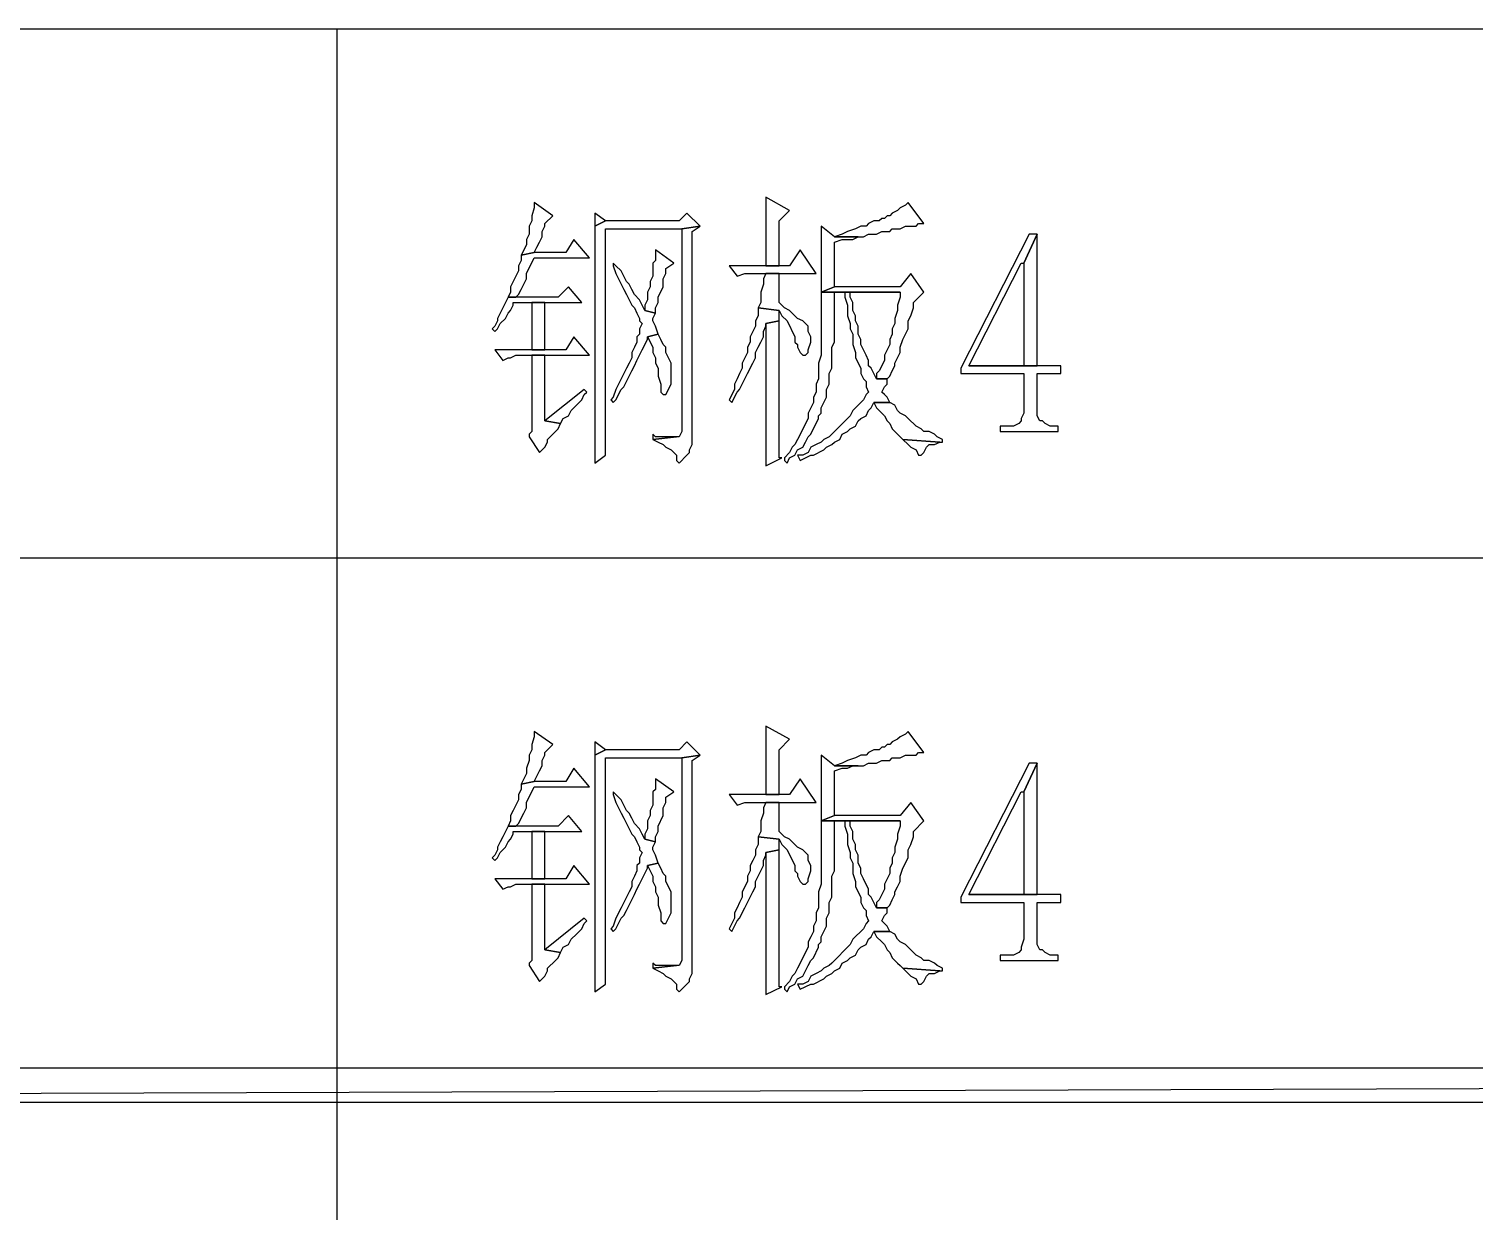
# Model space of a CAD drawing. Extents: x -15.4 to 0.8, y 0.3 to 11.8.
# Drawn here: x -9.8613 to -9.4038, y 6.7475 to 7.1219 of the extents above; entities that cross this region are included whole.
import ezdxf

# ---------------------------------------------------------------- set-up
doc = ezdxf.new("R2010")
doc.units = 0
doc.header["$MEASUREMENT"] = 0
doc.linetypes.add('AUSGEZOGEN', pattern=[0])
doc.layers.get('0').update_dxf_attribs({"linetype": 'AUSGEZOGEN'})

msp = doc.modelspace()

# ---------------------------------------------------------------- linework, layer by layer
for points in [[(-10.76795, 7.1219), (-7.41878, 7.1219)], [(-9.76378, 7.1219), (-9.76378, 6.7869)], [(-9.62795, 7.06856), (-9.62795, 7.0469), (-9.62795, 7.0469), (-9.62378, 7.0469), (-9.62378, 7.0469), (-9.62378, 7.06106), (-9.62378, 7.06106), (-9.62045, 7.0644), (-9.62795, 7.06856)], [(-9.70128, 7.0669), (-9.70128, 7.06523), (-9.70128, 7.06523), (-9.70211, 7.06273), (-9.70211, 7.06273), (-9.70211, 7.06106), (-9.70211, 7.06106), (-9.70295, 7.0594), (-9.70295, 7.0594), (-9.70295, 7.0569), (-9.70295, 7.0569), (-9.70378, 7.05523), (-9.70378, 7.05523), (-9.70378, 7.05356), (-9.70378, 7.05356), (-9.70545, 7.05023), (-9.70545, 7.05023), (-9.70128, 7.05106), (-9.70128, 7.05106), (-9.70045, 7.05273), (-9.70045, 7.05273), (-9.69961, 7.0544), (-9.69961, 7.0544), (-9.69878, 7.05606), (-9.69878, 7.05606), (-9.69878, 7.05773), (-9.69878, 7.05773), (-9.69795, 7.0594), (-9.69795, 7.0594), (-9.69795, 7.06023), (-9.69795, 7.06023), (-9.69545, 7.06273), (-9.70128, 7.0669)], [(-9.58295, 7.0669), (-9.58378, 7.06606), (-9.58378, 7.06606), (-9.58545, 7.06523), (-9.58545, 7.06523), (-9.58628, 7.0644), (-9.58628, 7.0644), (-9.58795, 7.06356), (-9.58795, 7.06356), (-9.58878, 7.06273), (-9.58878, 7.06273), (-9.58961, 7.06273), (-9.58961, 7.06273), (-9.59045, 7.0619), (-9.59045, 7.0619), (-9.59128, 7.0619), (-9.59128, 7.0619), (-9.59211, 7.06106), (-9.59211, 7.06106), (-9.59378, 7.06106), (-9.59378, 7.06106), (-9.59545, 7.06023), (-9.59545, 7.06023), (-9.59628, 7.0594), (-9.59628, 7.0594), (-9.59795, 7.0594), (-9.59795, 7.0594), (-9.59961, 7.05856), (-9.59961, 7.05856), (-9.60211, 7.05773), (-9.60211, 7.05773), (-9.60378, 7.0569), (-9.60378, 7.0569), (-9.60628, 7.05606), (-9.60628, 7.05606), (-9.59711, 7.05606), (-9.59711, 7.05606), (-9.59545, 7.0569), (-9.59545, 7.0569), (-9.59295, 7.0569), (-9.59295, 7.0569), (-9.59128, 7.05773), (-9.59128, 7.05773), (-9.58878, 7.05773), (-9.58878, 7.05773), (-9.58795, 7.05856), (-9.58795, 7.05856), (-9.58545, 7.05856), (-9.58545, 7.05856), (-9.58378, 7.0594), (-9.58378, 7.0594), (-9.58045, 7.0594), (-9.58045, 7.0594), (-9.57961, 7.06023), (-9.57961, 7.06023), (-9.57795, 7.06023), (-9.58295, 7.0669)], [(-9.68211, 7.06356), (-9.68211, 7.0594), (-9.68211, 7.0594), (-9.67878, 7.06106), (-9.68211, 7.06356)], [(-9.65295, 7.06356), (-9.65545, 7.06106), (-9.65545, 7.06106), (-9.67878, 7.06106), (-9.67878, 7.06106), (-9.68211, 7.0594), (-9.68211, 7.0594), (-9.68211, 6.9844), (-9.68211, 6.9844), (-9.67878, 6.9869), (-9.67878, 6.9869), (-9.67878, 7.05856), (-9.67878, 7.05856), (-9.65461, 7.05856), (-9.65461, 7.05856), (-9.64878, 7.0594), (-9.65295, 7.06356)], [(-9.64878, 7.0594), (-9.65461, 7.05856), (-9.65461, 7.05856), (-9.65461, 6.9944), (-9.65461, 6.9944), (-9.65545, 6.99273), (-9.65545, 6.99273), (-9.65628, 6.99273), (-9.65628, 6.99273), (-9.66378, 6.9919), (-9.66378, 6.9919), (-9.66211, 6.99106), (-9.66211, 6.99106), (-9.66045, 6.99023), (-9.66045, 6.99023), (-9.65961, 6.9894), (-9.65961, 6.9894), (-9.65795, 6.98856), (-9.65795, 6.98856), (-9.65628, 6.9869), (-9.65628, 6.9869), (-9.65628, 6.98523), (-9.65628, 6.98523), (-9.65545, 6.9844), (-9.65545, 6.9844), (-9.65295, 6.9869), (-9.65295, 6.9869), (-9.65211, 6.98773), (-9.65211, 6.98773), (-9.65211, 6.98856), (-9.65211, 6.98856), (-9.65128, 6.99023), (-9.65128, 6.99023), (-9.65128, 7.05773), (-9.64878, 7.0594)], [(-9.61045, 7.0594), (-9.61045, 7.03856), (-9.61045, 7.03856), (-9.60628, 7.04023), (-9.60628, 7.04023), (-9.60628, 7.0544), (-9.60628, 7.0544), (-9.60378, 7.05523), (-9.60378, 7.05523), (-9.60045, 7.05523), (-9.60045, 7.05523), (-9.59878, 7.05606), (-9.59878, 7.05606), (-9.60628, 7.05606), (-9.61045, 7.0594)], [(-9.68878, 7.05523), (-9.69128, 7.05106), (-9.69128, 7.05106), (-9.70128, 7.05106), (-9.70128, 7.05106), (-9.70545, 7.05023), (-9.70545, 7.05023), (-9.70545, 7.04856), (-9.70545, 7.04856), (-9.70628, 7.0469), (-9.70628, 7.0469), (-9.70628, 7.04523), (-9.70628, 7.04523), (-9.70795, 7.0419), (-9.70795, 7.0419), (-9.70878, 7.04023), (-9.70878, 7.04023), (-9.70878, 7.03856), (-9.70878, 7.03856), (-9.70961, 7.0369), (-9.70961, 7.0369), (-9.70711, 7.0369), (-9.70711, 7.0369), (-9.70628, 7.03773), (-9.70628, 7.03773), (-9.70545, 7.0394), (-9.70545, 7.0394), (-9.70461, 7.04106), (-9.70461, 7.04106), (-9.70378, 7.04273), (-9.70378, 7.04273), (-9.70378, 7.0444), (-9.70378, 7.0444), (-9.70128, 7.0494), (-9.70128, 7.0494), (-9.68378, 7.0494), (-9.68878, 7.05523)], [(-9.54211, 7.0569), (-9.54461, 7.0569), (-9.54461, 7.0569), (-9.56628, 7.0144), (-9.56628, 7.0144), (-9.56628, 7.01273), (-9.56628, 7.01273), (-9.54628, 7.01273), (-9.54628, 7.01273), (-9.54628, 7.00023), (-9.54628, 7.00023), (-9.54711, 6.99856), (-9.54711, 6.99856), (-9.54711, 6.99773), (-9.54711, 6.99773), (-9.54795, 6.9969), (-9.54795, 6.9969), (-9.54961, 6.99606), (-9.54961, 6.99606), (-9.55378, 6.99606), (-9.55378, 6.99606), (-9.55378, 6.9944), (-9.55378, 6.9944), (-9.53545, 6.9944), (-9.53545, 6.9944), (-9.53545, 6.99606), (-9.53545, 6.99606), (-9.53795, 6.99606), (-9.53795, 6.99606), (-9.53961, 6.9969), (-9.53961, 6.9969), (-9.54045, 6.99773), (-9.54045, 6.99773), (-9.54128, 6.99773), (-9.54128, 6.99773), (-9.54211, 6.9994), (-9.54211, 6.9994), (-9.54211, 7.01273), (-9.54211, 7.01273), (-9.53461, 7.01273), (-9.53461, 7.01273), (-9.53461, 7.01523), (-9.53461, 7.01523), (-9.56378, 7.01523), (-9.56378, 7.01523), (-9.54711, 7.04773), (-9.54711, 7.04773), (-9.54628, 7.04773), (-9.54211, 7.0569)], [(-9.54211, 7.0569), (-9.54628, 7.04773), (-9.54628, 7.04773), (-9.54628, 7.01523), (-9.54628, 7.01523), (-9.56378, 7.01523), (-9.56378, 7.01523), (-9.54211, 7.01523), (-9.54211, 7.0569)], [(-9.66295, 7.0519), (-9.66295, 7.04856), (-9.66295, 7.04856), (-9.66378, 7.04773), (-9.66378, 7.04773), (-9.66378, 7.04356), (-9.66378, 7.04356), (-9.66461, 7.0419), (-9.66461, 7.0419), (-9.66461, 7.04023), (-9.66461, 7.04023), (-9.66545, 7.03856), (-9.66545, 7.03856), (-9.66545, 7.03606), (-9.66545, 7.03606), (-9.66628, 7.0344), (-9.66628, 7.0344), (-9.66628, 7.03273), (-9.66628, 7.03273), (-9.66295, 7.0319), (-9.66295, 7.0319), (-9.66295, 7.03356), (-9.66295, 7.03356), (-9.66211, 7.03523), (-9.66211, 7.03523), (-9.66211, 7.0369), (-9.66211, 7.0369), (-9.66045, 7.04023), (-9.66045, 7.04023), (-9.66045, 7.04273), (-9.66045, 7.04273), (-9.65961, 7.0444), (-9.65961, 7.0444), (-9.65961, 7.04606), (-9.65961, 7.04606), (-9.65711, 7.04773), (-9.66295, 7.0519)], [(-9.61711, 7.0519), (-9.62045, 7.0469), (-9.62045, 7.0469), (-9.63961, 7.0469), (-9.63961, 7.0469), (-9.63711, 7.04356), (-9.63711, 7.04356), (-9.63461, 7.0444), (-9.63461, 7.0444), (-9.61211, 7.0444), (-9.61711, 7.0519)], [(-9.67628, 7.04773), (-9.67628, 7.0469), (-9.67628, 7.0469), (-9.67545, 7.0444), (-9.67545, 7.0444), (-9.67378, 7.04106), (-9.67378, 7.04106), (-9.67295, 7.0394), (-9.67295, 7.0394), (-9.67211, 7.03773), (-9.67211, 7.03773), (-9.67128, 7.03606), (-9.67128, 7.03606), (-9.67045, 7.0344), (-9.67045, 7.0344), (-9.66961, 7.03356), (-9.66961, 7.03356), (-9.66878, 7.0319), (-9.66878, 7.0319), (-9.66795, 7.03023), (-9.66795, 7.03023), (-9.66795, 7.0294), (-9.66795, 7.0294), (-9.66711, 7.02856), (-9.66711, 7.02856), (-9.66795, 7.0269), (-9.66795, 7.0269), (-9.66795, 7.02523), (-9.66795, 7.02523), (-9.66878, 7.0244), (-9.66878, 7.0244), (-9.66878, 7.02273), (-9.66878, 7.02273), (-9.66961, 7.02106), (-9.66961, 7.02106), (-9.67045, 7.0194), (-9.67045, 7.0194), (-9.67045, 7.01773), (-9.67045, 7.01773), (-9.67128, 7.01606), (-9.67128, 7.01606), (-9.67211, 7.0144), (-9.67211, 7.0144), (-9.67295, 7.01273), (-9.67295, 7.01273), (-9.67378, 7.01106), (-9.67378, 7.01106), (-9.67545, 7.00773), (-9.67545, 7.00773), (-9.67628, 7.00523), (-9.67628, 7.00523), (-9.67711, 7.0044), (-9.67711, 7.0044), (-9.67628, 7.00356), (-9.67628, 7.00356), (-9.67545, 7.0044), (-9.67545, 7.0044), (-9.67378, 7.00773), (-9.67378, 7.00773), (-9.67295, 7.00856), (-9.67295, 7.00856), (-9.67211, 7.01023), (-9.67211, 7.01023), (-9.67128, 7.0119), (-9.67128, 7.0119), (-9.67045, 7.01356), (-9.67045, 7.01356), (-9.66961, 7.01523), (-9.66961, 7.01523), (-9.66878, 7.0169), (-9.66878, 7.0169), (-9.66795, 7.01856), (-9.66795, 7.01856), (-9.66711, 7.02023), (-9.66711, 7.02023), (-9.66545, 7.02356), (-9.66545, 7.02356), (-9.66545, 7.0244), (-9.66545, 7.0244), (-9.66211, 7.02523), (-9.66211, 7.02523), (-9.66295, 7.02773), (-9.66295, 7.02773), (-9.66378, 7.0294), (-9.66378, 7.0294), (-9.66378, 7.03023), (-9.66378, 7.03023), (-9.66295, 7.0319), (-9.66295, 7.0319), (-9.66628, 7.03273), (-9.66628, 7.03273), (-9.66711, 7.0344), (-9.66711, 7.0344), (-9.66795, 7.03606), (-9.66795, 7.03606), (-9.66961, 7.03773), (-9.66961, 7.03773), (-9.67045, 7.0394), (-9.67045, 7.0394), (-9.67128, 7.04106), (-9.67128, 7.04106), (-9.67211, 7.0419), (-9.67211, 7.0419), (-9.67295, 7.04356), (-9.67295, 7.04356), (-9.67378, 7.04523), (-9.67378, 7.04523), (-9.67545, 7.0469), (-9.67628, 7.04773)], [(-9.62378, 7.0444), (-9.62795, 7.0444), (-9.62795, 7.0444), (-9.62878, 7.04273), (-9.62878, 7.04273), (-9.62878, 7.04106), (-9.62878, 7.04106), (-9.62961, 7.03856), (-9.62961, 7.03856), (-9.62961, 7.03523), (-9.62961, 7.03523), (-9.63045, 7.03356), (-9.63045, 7.03356), (-9.62378, 7.03273), (-9.62378, 7.03273), (-9.62295, 7.03106), (-9.62295, 7.03106), (-9.62128, 7.0294), (-9.62128, 7.0294), (-9.61878, 7.0244), (-9.61878, 7.0244), (-9.61878, 7.02273), (-9.61878, 7.02273), (-9.61795, 7.0219), (-9.61795, 7.0219), (-9.61795, 7.02106), (-9.61795, 7.02106), (-9.61711, 7.0194), (-9.61711, 7.0194), (-9.61628, 7.01856), (-9.61628, 7.01856), (-9.61545, 7.01856), (-9.61545, 7.01856), (-9.61461, 7.0194), (-9.61461, 7.0194), (-9.61461, 7.02023), (-9.61461, 7.02023), (-9.61378, 7.02273), (-9.61378, 7.02273), (-9.61378, 7.0244), (-9.61378, 7.0244), (-9.61461, 7.02606), (-9.61461, 7.02606), (-9.61461, 7.02773), (-9.61461, 7.02773), (-9.61628, 7.0294), (-9.61628, 7.0294), (-9.61795, 7.03023), (-9.61795, 7.03023), (-9.62045, 7.03273), (-9.62045, 7.03273), (-9.62211, 7.03356), (-9.62211, 7.03356), (-9.62378, 7.03523), (-9.62378, 7.0444)], [(-9.58211, 7.0444), (-9.58545, 7.04023), (-9.58545, 7.04023), (-9.60628, 7.04023), (-9.60628, 7.04023), (-9.61045, 7.03856), (-9.61045, 7.03856), (-9.58545, 7.03856), (-9.58545, 7.03856), (-9.58545, 7.0369), (-9.58545, 7.0369), (-9.58628, 7.0344), (-9.58628, 7.0344), (-9.58628, 7.03273), (-9.58628, 7.03273), (-9.58711, 7.03023), (-9.58711, 7.03023), (-9.58711, 7.02856), (-9.58711, 7.02856), (-9.58795, 7.0269), (-9.58795, 7.0269), (-9.58795, 7.02523), (-9.58795, 7.02523), (-9.58878, 7.02356), (-9.58878, 7.02356), (-9.58878, 7.0219), (-9.58878, 7.0219), (-9.58961, 7.02023), (-9.58961, 7.02023), (-9.59045, 7.01856), (-9.59045, 7.01856), (-9.59045, 7.0169), (-9.59045, 7.0169), (-9.59211, 7.01356), (-9.59211, 7.01356), (-9.59295, 7.01273), (-9.59295, 7.01273), (-9.59295, 7.01106), (-9.59295, 7.01106), (-9.58961, 7.01106), (-9.58961, 7.01106), (-9.58878, 7.0119), (-9.58878, 7.0119), (-9.58795, 7.01356), (-9.58795, 7.01356), (-9.58711, 7.01523), (-9.58711, 7.01523), (-9.58711, 7.01606), (-9.58711, 7.01606), (-9.58628, 7.01773), (-9.58628, 7.01773), (-9.58545, 7.0194), (-9.58545, 7.0194), (-9.58545, 7.02106), (-9.58545, 7.02106), (-9.58461, 7.02356), (-9.58461, 7.02356), (-9.58295, 7.0269), (-9.58295, 7.0269), (-9.58295, 7.0294), (-9.58295, 7.0294), (-9.58211, 7.03106), (-9.58211, 7.03106), (-9.58128, 7.03356), (-9.58128, 7.03356), (-9.58128, 7.03523), (-9.58128, 7.03523), (-9.57795, 7.03856), (-9.58211, 7.0444)], [(-9.69045, 7.04023), (-9.69378, 7.0369), (-9.69378, 7.0369), (-9.70961, 7.0369), (-9.70961, 7.0369), (-9.71045, 7.03523), (-9.71045, 7.03523), (-9.71128, 7.03356), (-9.71128, 7.03356), (-9.71211, 7.0319), (-9.71211, 7.0319), (-9.71295, 7.03023), (-9.71295, 7.03023), (-9.71295, 7.0294), (-9.71295, 7.0294), (-9.71378, 7.02773), (-9.71378, 7.02773), (-9.71461, 7.0269), (-9.71461, 7.0269), (-9.71378, 7.02606), (-9.71378, 7.02606), (-9.71295, 7.0269), (-9.71295, 7.0269), (-9.71211, 7.02856), (-9.71211, 7.02856), (-9.71045, 7.03023), (-9.71045, 7.03023), (-9.70961, 7.0319), (-9.70961, 7.0319), (-9.70878, 7.03273), (-9.70878, 7.03273), (-9.70795, 7.0344), (-9.70795, 7.0344), (-9.70795, 7.03523), (-9.70795, 7.03523), (-9.68628, 7.03523), (-9.69045, 7.04023)], [(-9.61045, 7.03856), (-9.61045, 7.01856), (-9.61045, 7.01856), (-9.61128, 7.01606), (-9.61128, 7.01606), (-9.61128, 7.01106), (-9.61128, 7.01106), (-9.61211, 7.0094), (-9.61211, 7.0094), (-9.61211, 7.0069), (-9.61211, 7.0069), (-9.61295, 7.00523), (-9.61295, 7.00523), (-9.61295, 7.00356), (-9.61295, 7.00356), (-9.61461, 7.00023), (-9.61461, 7.00023), (-9.61461, 6.99856), (-9.61461, 6.99856), (-9.61795, 6.9919), (-9.61795, 6.9919), (-9.61878, 6.99023), (-9.61878, 6.99023), (-9.61961, 6.9894), (-9.61961, 6.9894), (-9.62045, 6.98773), (-9.62045, 6.98773), (-9.62211, 6.98606), (-9.62211, 6.98606), (-9.62211, 6.98523), (-9.62211, 6.98523), (-9.62128, 6.9844), (-9.62128, 6.9844), (-9.62045, 6.98606), (-9.62045, 6.98606), (-9.61878, 6.9869), (-9.61878, 6.9869), (-9.61795, 6.98856), (-9.61795, 6.98856), (-9.61628, 6.9894), (-9.61628, 6.9894), (-9.61545, 6.99106), (-9.61545, 6.99106), (-9.61461, 6.99273), (-9.61461, 6.99273), (-9.61378, 6.99356), (-9.61378, 6.99356), (-9.61128, 6.99856), (-9.61128, 6.99856), (-9.61128, 6.9994), (-9.61128, 6.9994), (-9.61045, 7.00023), (-9.61045, 7.00023), (-9.61045, 7.0019), (-9.61045, 7.0019), (-9.60961, 7.00356), (-9.60961, 7.00356), (-9.60878, 7.00523), (-9.60878, 7.00523), (-9.60878, 7.00773), (-9.60878, 7.00773), (-9.60795, 7.0094), (-9.60795, 7.0094), (-9.60795, 7.01273), (-9.60795, 7.01273), (-9.60711, 7.0144), (-9.60711, 7.0144), (-9.60711, 7.02106), (-9.60711, 7.02106), (-9.60628, 7.02273), (-9.60628, 7.02273), (-9.60628, 7.03856), (-9.60628, 7.03856), (-9.58545, 7.03856), (-9.61045, 7.03856)], [(-9.60128, 7.03856), (-9.60295, 7.03856), (-9.60295, 7.03856), (-9.60295, 7.0369), (-9.60295, 7.0369), (-9.60211, 7.0344), (-9.60211, 7.0344), (-9.60211, 7.03106), (-9.60211, 7.03106), (-9.60128, 7.02856), (-9.60128, 7.02856), (-9.60128, 7.0269), (-9.60128, 7.0269), (-9.60045, 7.02523), (-9.60045, 7.02523), (-9.60045, 7.0219), (-9.60045, 7.0219), (-9.59961, 7.0194), (-9.59961, 7.0194), (-9.59961, 7.01773), (-9.59961, 7.01773), (-9.59795, 7.0144), (-9.59795, 7.0144), (-9.59795, 7.01273), (-9.59795, 7.01273), (-9.59711, 7.01106), (-9.59711, 7.01106), (-9.59628, 7.01023), (-9.59628, 7.01023), (-9.59628, 7.00856), (-9.59628, 7.00856), (-9.59545, 7.0069), (-9.59545, 7.0069), (-9.59628, 7.00606), (-9.59628, 7.00606), (-9.59711, 7.0044), (-9.59711, 7.0044), (-9.60045, 7.00106), (-9.60045, 7.00106), (-9.60128, 6.9994), (-9.60128, 6.9994), (-9.60211, 6.99856), (-9.60211, 6.99856), (-9.60711, 6.99356), (-9.60711, 6.99356), (-9.60795, 6.99273), (-9.60795, 6.99273), (-9.60961, 6.9919), (-9.60961, 6.9919), (-9.61045, 6.99106), (-9.61045, 6.99106), (-9.61211, 6.99023), (-9.61211, 6.99023), (-9.61378, 6.9894), (-9.61378, 6.9894), (-9.61461, 6.98773), (-9.61461, 6.98773), (-9.61628, 6.9869), (-9.61628, 6.9869), (-9.61795, 6.9869), (-9.61795, 6.9869), (-9.61711, 6.98523), (-9.61711, 6.98523), (-9.61378, 6.9869), (-9.61378, 6.9869), (-9.61295, 6.9869), (-9.61295, 6.9869), (-9.60961, 6.98856), (-9.60961, 6.98856), (-9.60878, 6.9894), (-9.60878, 6.9894), (-9.60711, 6.99023), (-9.60711, 6.99023), (-9.60628, 6.99106), (-9.60628, 6.99106), (-9.60461, 6.9919), (-9.60461, 6.9919), (-9.60378, 6.99356), (-9.60378, 6.99356), (-9.60211, 6.9944), (-9.60211, 6.9944), (-9.60128, 6.99523), (-9.60128, 6.99523), (-9.59961, 6.99606), (-9.59961, 6.99606), (-9.59878, 6.99773), (-9.59878, 6.99773), (-9.59795, 6.99856), (-9.59795, 6.99856), (-9.59628, 6.9994), (-9.59628, 6.9994), (-9.59545, 7.00106), (-9.59545, 7.00106), (-9.59461, 7.0019), (-9.59461, 7.0019), (-9.59378, 7.00356), (-9.59378, 7.00356), (-9.58878, 7.00356), (-9.58878, 7.00356), (-9.58961, 7.00523), (-9.58961, 7.00523), (-9.59045, 7.00606), (-9.59045, 7.00606), (-9.59128, 7.0069), (-9.59128, 7.0069), (-9.59045, 7.00856), (-9.59045, 7.00856), (-9.58961, 7.0094), (-9.58961, 7.0094), (-9.58961, 7.01106), (-9.58961, 7.01106), (-9.59295, 7.01106), (-9.59295, 7.01106), (-9.59378, 7.01273), (-9.59378, 7.01273), (-9.59461, 7.0144), (-9.59461, 7.0144), (-9.59545, 7.01523), (-9.59545, 7.01523), (-9.59545, 7.0169), (-9.59545, 7.0169), (-9.59628, 7.01856), (-9.59628, 7.01856), (-9.59711, 7.02023), (-9.59711, 7.02023), (-9.59795, 7.0219), (-9.59795, 7.0219), (-9.59795, 7.02356), (-9.59795, 7.02356), (-9.59878, 7.02523), (-9.59878, 7.02523), (-9.59878, 7.02773), (-9.59878, 7.02773), (-9.59961, 7.0294), (-9.59961, 7.0294), (-9.59961, 7.03106), (-9.59961, 7.03106), (-9.60045, 7.03273), (-9.60045, 7.03273), (-9.60045, 7.03523), (-9.60045, 7.03523), (-9.60128, 7.0369), (-9.60128, 7.03856)], [(-9.69795, 7.02023), (-9.69795, 7.03523), (-9.69795, 7.03523), (-9.70211, 7.03523), (-9.70211, 7.03523), (-9.70211, 7.02023), (-9.70211, 7.02023), (-9.69795, 7.02023), (-9.69795, 7.02023)], [(-9.63045, 7.03356), (-9.63045, 7.03106), (-9.63045, 7.03106), (-9.63128, 7.0294), (-9.63128, 7.0294), (-9.63128, 7.02773), (-9.63128, 7.02773), (-9.63211, 7.02606), (-9.63211, 7.02606), (-9.63295, 7.0244), (-9.63295, 7.0244), (-9.63295, 7.02273), (-9.63295, 7.02273), (-9.63378, 7.02106), (-9.63378, 7.02106), (-9.63378, 7.0194), (-9.63378, 7.0194), (-9.63545, 7.01606), (-9.63545, 7.01606), (-9.63545, 7.0144), (-9.63545, 7.0144), (-9.63628, 7.01273), (-9.63628, 7.01273), (-9.63711, 7.01106), (-9.63711, 7.01106), (-9.63795, 7.0094), (-9.63795, 7.0094), (-9.63795, 7.00773), (-9.63795, 7.00773), (-9.63961, 7.0044), (-9.63961, 7.0044), (-9.63878, 7.00356), (-9.63878, 7.00356), (-9.63711, 7.0069), (-9.63711, 7.0069), (-9.63628, 7.00773), (-9.63628, 7.00773), (-9.63461, 7.01106), (-9.63461, 7.01106), (-9.63378, 7.01273), (-9.63378, 7.01273), (-9.63211, 7.01606), (-9.63211, 7.01606), (-9.63128, 7.01773), (-9.63128, 7.01773), (-9.63128, 7.0194), (-9.63128, 7.0194), (-9.63045, 7.02106), (-9.63045, 7.02106), (-9.62961, 7.02273), (-9.62961, 7.02273), (-9.62878, 7.0244), (-9.62878, 7.0244), (-9.62878, 7.02606), (-9.62878, 7.02606), (-9.62795, 7.02773), (-9.62795, 7.02773), (-9.62795, 7.02856), (-9.62795, 7.02856), (-9.62378, 7.0294), (-9.62378, 7.0294), (-9.62378, 7.03273), (-9.63045, 7.03356)], [(-9.62378, 7.0294), (-9.62795, 7.02856), (-9.62795, 7.02856), (-9.62795, 6.98356), (-9.62795, 6.98356), (-9.62295, 6.98606), (-9.62295, 6.98606), (-9.62378, 6.98606), (-9.62378, 6.98606), (-9.62378, 7.02606), (-9.62378, 7.0294)], [(-9.68878, 7.0244), (-9.69128, 7.02023), (-9.69128, 7.02023), (-9.71378, 7.02023), (-9.71378, 7.02023), (-9.71128, 7.0169), (-9.71128, 7.0169), (-9.70961, 7.01773), (-9.70961, 7.01773), (-9.70878, 7.01773), (-9.70878, 7.01773), (-9.70711, 7.01856), (-9.70711, 7.01856), (-9.68378, 7.01856), (-9.68878, 7.0244)], [(-9.66211, 7.02523), (-9.66545, 7.0244), (-9.66545, 7.0244), (-9.66378, 7.02106), (-9.66378, 7.02106), (-9.66378, 7.0194), (-9.66378, 7.0194), (-9.66295, 7.01773), (-9.66295, 7.01773), (-9.66295, 7.01606), (-9.66295, 7.01606), (-9.66211, 7.0144), (-9.66211, 7.0144), (-9.66211, 7.0119), (-9.66211, 7.0119), (-9.66128, 7.0094), (-9.66128, 7.0094), (-9.66128, 7.0069), (-9.66128, 7.0069), (-9.66045, 7.00606), (-9.66045, 7.00606), (-9.65961, 7.00606), (-9.65961, 7.00606), (-9.65795, 7.0094), (-9.65795, 7.0094), (-9.65795, 7.01606), (-9.65795, 7.01606), (-9.65961, 7.0194), (-9.65961, 7.0194), (-9.65961, 7.02106), (-9.65961, 7.02106), (-9.66045, 7.0219), (-9.66045, 7.0219), (-9.66128, 7.02356), (-9.66211, 7.02523)], [(-9.69795, 7.01856), (-9.70211, 7.01856), (-9.70211, 7.01856), (-9.70211, 6.9944), (-9.70211, 6.9944), (-9.70295, 6.99356), (-9.70295, 6.99356), (-9.70295, 6.99273), (-9.70295, 6.99273), (-9.69961, 6.98773), (-9.69961, 6.98773), (-9.69795, 6.9894), (-9.69795, 6.9894), (-9.69711, 6.99106), (-9.69711, 6.99106), (-9.69711, 6.9919), (-9.69711, 6.9919), (-9.69461, 6.9944), (-9.69461, 6.9944), (-9.69378, 6.99523), (-9.69378, 6.99523), (-9.69295, 6.9969), (-9.69295, 6.9969), (-9.69795, 6.99773), (-9.69795, 7.01856)], [(-9.68545, 7.00773), (-9.69795, 6.99773), (-9.69795, 6.99773), (-9.69295, 6.9969), (-9.69295, 6.9969), (-9.69211, 6.99856), (-9.69211, 6.99856), (-9.69045, 6.9994), (-9.69045, 6.9994), (-9.68961, 7.00106), (-9.68961, 7.00106), (-9.68795, 7.00273), (-9.68795, 7.00273), (-9.68628, 7.0044), (-9.68628, 7.0044), (-9.68545, 7.00606), (-9.68545, 7.00606), (-9.68461, 7.0069), (-9.68545, 7.00773)], [(-9.58878, 7.00356), (-9.59378, 7.00356), (-9.59378, 7.00356), (-9.59295, 7.0019), (-9.59295, 7.0019), (-9.59045, 6.9994), (-9.59045, 6.9994), (-9.58961, 6.99773), (-9.58961, 6.99773), (-9.58878, 6.9969), (-9.58878, 6.9969), (-9.58795, 6.99523), (-9.58795, 6.99523), (-9.58628, 6.99356), (-9.58628, 6.99356), (-9.58545, 6.99273), (-9.58545, 6.99273), (-9.58461, 6.9919), (-9.58461, 6.9919), (-9.57295, 6.99106), (-9.57295, 6.99106), (-9.57211, 6.99106), (-9.57211, 6.99106), (-9.57211, 6.9919), (-9.57211, 6.9919), (-9.57378, 6.99273), (-9.57378, 6.99273), (-9.57461, 6.99356), (-9.57461, 6.99356), (-9.57628, 6.9944), (-9.57628, 6.9944), (-9.57795, 6.9944), (-9.57795, 6.9944), (-9.57878, 6.99523), (-9.57878, 6.99523), (-9.58045, 6.99606), (-9.58045, 6.99606), (-9.58295, 6.99856), (-9.58295, 6.99856), (-9.58378, 6.9994), (-9.58378, 6.9994), (-9.58545, 7.00023), (-9.58545, 7.00023), (-9.58628, 7.00106), (-9.58628, 7.00106), (-9.58711, 7.00273), (-9.58878, 7.00356)], [(-9.66378, 6.99356), (-9.66378, 6.9919), (-9.66378, 6.9919), (-9.65628, 6.99273), (-9.65628, 6.99273), (-9.66295, 6.99273), (-9.66378, 6.99356)], [(-9.58461, 6.9919), (-9.58295, 6.99023), (-9.58295, 6.99023), (-9.58211, 6.9894), (-9.58211, 6.9894), (-9.58045, 6.98856), (-9.58045, 6.98856), (-9.57961, 6.9869), (-9.57961, 6.9869), (-9.57878, 6.9869), (-9.57878, 6.9869), (-9.57795, 6.98773), (-9.57795, 6.98773), (-9.57711, 6.9894), (-9.57711, 6.9894), (-9.57628, 6.99023), (-9.57628, 6.99023), (-9.57461, 6.99023), (-9.57461, 6.99023), (-9.57295, 6.99106), (-9.58461, 6.9919)], [(-10.76795, 6.9544), (-7.41878, 6.9544)], [(-9.70128, 6.8994), (-9.70128, 6.89773), (-9.70128, 6.89773), (-9.70211, 6.89523), (-9.70211, 6.89523), (-9.70211, 6.89356), (-9.70211, 6.89356), (-9.70295, 6.8919), (-9.70295, 6.8919), (-9.70295, 6.89023), (-9.70295, 6.89023), (-9.70378, 6.88773), (-9.70378, 6.88773), (-9.70378, 6.88606), (-9.70378, 6.88606), (-9.70545, 6.88273), (-9.70545, 6.88273), (-9.70128, 6.88356), (-9.70128, 6.88356), (-9.70045, 6.88523), (-9.70045, 6.88523), (-9.69961, 6.8869), (-9.69961, 6.8869), (-9.69878, 6.88856), (-9.69878, 6.88856), (-9.69878, 6.89023), (-9.69878, 6.89023), (-9.69795, 6.8919), (-9.69795, 6.8919), (-9.69795, 6.89273), (-9.69795, 6.89273), (-9.69545, 6.89523), (-9.70128, 6.8994)], [(-9.62795, 6.90106), (-9.62795, 6.8794), (-9.62795, 6.8794), (-9.62378, 6.8794), (-9.62378, 6.8794), (-9.62378, 6.89356), (-9.62378, 6.89356), (-9.62045, 6.8969), (-9.62795, 6.90106)], [(-9.58295, 6.8994), (-9.58378, 6.89856), (-9.58378, 6.89856), (-9.58545, 6.89773), (-9.58545, 6.89773), (-9.58628, 6.8969), (-9.58628, 6.8969), (-9.58795, 6.89606), (-9.58795, 6.89606), (-9.58878, 6.89523), (-9.58878, 6.89523), (-9.58961, 6.89523), (-9.58961, 6.89523), (-9.59045, 6.8944), (-9.59045, 6.8944), (-9.59128, 6.8944), (-9.59128, 6.8944), (-9.59211, 6.89356), (-9.59211, 6.89356), (-9.59378, 6.89356), (-9.59378, 6.89356), (-9.59545, 6.89273), (-9.59545, 6.89273), (-9.59628, 6.8919), (-9.59628, 6.8919), (-9.59795, 6.8919), (-9.59795, 6.8919), (-9.59961, 6.89106), (-9.59961, 6.89106), (-9.60211, 6.89023), (-9.60211, 6.89023), (-9.60378, 6.8894), (-9.60378, 6.8894), (-9.60628, 6.88856), (-9.60628, 6.88856), (-9.59711, 6.88856), (-9.59711, 6.88856), (-9.59545, 6.8894), (-9.59545, 6.8894), (-9.59295, 6.8894), (-9.59295, 6.8894), (-9.59128, 6.89023), (-9.59128, 6.89023), (-9.58878, 6.89023), (-9.58878, 6.89023), (-9.58795, 6.89106), (-9.58795, 6.89106), (-9.58545, 6.89106), (-9.58545, 6.89106), (-9.58378, 6.8919), (-9.58378, 6.8919), (-9.58045, 6.8919), (-9.58045, 6.8919), (-9.57961, 6.89273), (-9.57961, 6.89273), (-9.57795, 6.89273), (-9.58295, 6.8994)], [(-9.68211, 6.89606), (-9.68211, 6.8919), (-9.68211, 6.8919), (-9.67878, 6.89356), (-9.68211, 6.89606)], [(-9.65295, 6.89606), (-9.65545, 6.89356), (-9.65545, 6.89356), (-9.67878, 6.89356), (-9.67878, 6.89356), (-9.68211, 6.8919), (-9.68211, 6.8919), (-9.68211, 6.8169), (-9.68211, 6.8169), (-9.67878, 6.8194), (-9.67878, 6.8194), (-9.67878, 6.89106), (-9.67878, 6.89106), (-9.65461, 6.89106), (-9.65461, 6.89106), (-9.64878, 6.8919), (-9.65295, 6.89606)], [(-9.64878, 6.8919), (-9.65461, 6.89106), (-9.65461, 6.89106), (-9.65461, 6.8269), (-9.65461, 6.8269), (-9.65545, 6.82523), (-9.65545, 6.82523), (-9.65628, 6.82523), (-9.65628, 6.82523), (-9.66378, 6.8244), (-9.66378, 6.8244), (-9.66211, 6.82356), (-9.66211, 6.82356), (-9.66045, 6.82273), (-9.66045, 6.82273), (-9.65961, 6.8219), (-9.65961, 6.8219), (-9.65795, 6.82106), (-9.65795, 6.82106), (-9.65628, 6.8194), (-9.65628, 6.8194), (-9.65628, 6.81773), (-9.65628, 6.81773), (-9.65545, 6.8169), (-9.65545, 6.8169), (-9.65295, 6.8194), (-9.65295, 6.8194), (-9.65211, 6.82023), (-9.65211, 6.82023), (-9.65211, 6.82106), (-9.65211, 6.82106), (-9.65128, 6.82273), (-9.65128, 6.82273), (-9.65128, 6.89023), (-9.64878, 6.8919)], [(-9.61045, 6.8919), (-9.61045, 6.87106), (-9.61045, 6.87106), (-9.60628, 6.87273), (-9.60628, 6.87273), (-9.60628, 6.8869), (-9.60628, 6.8869), (-9.60378, 6.88773), (-9.60378, 6.88773), (-9.60211, 6.88773), (-9.60211, 6.88773), (-9.60045, 6.88856), (-9.60045, 6.88856), (-9.59878, 6.88856), (-9.59878, 6.88856), (-9.60628, 6.88856), (-9.61045, 6.8919)], [(-9.68878, 6.88773), (-9.69128, 6.88356), (-9.69128, 6.88356), (-9.70128, 6.88356), (-9.70128, 6.88356), (-9.70545, 6.88273), (-9.70545, 6.88273), (-9.70545, 6.88106), (-9.70545, 6.88106), (-9.70628, 6.8794), (-9.70628, 6.8794), (-9.70628, 6.87773), (-9.70628, 6.87773), (-9.70711, 6.87606), (-9.70711, 6.87606), (-9.70795, 6.8744), (-9.70795, 6.8744), (-9.70878, 6.87273), (-9.70878, 6.87273), (-9.70878, 6.87106), (-9.70878, 6.87106), (-9.70961, 6.8694), (-9.70961, 6.8694), (-9.70711, 6.8694), (-9.70711, 6.8694), (-9.70628, 6.87023), (-9.70628, 6.87023), (-9.70461, 6.87356), (-9.70461, 6.87356), (-9.70378, 6.87523), (-9.70378, 6.87523), (-9.70378, 6.8769), (-9.70378, 6.8769), (-9.70128, 6.8819), (-9.70128, 6.8819), (-9.68378, 6.8819), (-9.68878, 6.88773)], [(-9.54211, 6.8894), (-9.54461, 6.8894), (-9.54461, 6.8894), (-9.56628, 6.8469), (-9.56628, 6.8469), (-9.56628, 6.84523), (-9.56628, 6.84523), (-9.54628, 6.84523), (-9.54628, 6.84523), (-9.54628, 6.83356), (-9.54628, 6.83356), (-9.54711, 6.83106), (-9.54711, 6.83106), (-9.54711, 6.83023), (-9.54711, 6.83023), (-9.54795, 6.8294), (-9.54795, 6.8294), (-9.54961, 6.82856), (-9.54961, 6.82856), (-9.55378, 6.82856), (-9.55378, 6.82856), (-9.55378, 6.8269), (-9.55378, 6.8269), (-9.53545, 6.8269), (-9.53545, 6.8269), (-9.53545, 6.82856), (-9.53545, 6.82856), (-9.53795, 6.82856), (-9.53795, 6.82856), (-9.53961, 6.8294), (-9.53961, 6.8294), (-9.54045, 6.83023), (-9.54045, 6.83023), (-9.54128, 6.83023), (-9.54128, 6.83023), (-9.54211, 6.8319), (-9.54211, 6.8319), (-9.54211, 6.84523), (-9.54211, 6.84523), (-9.53461, 6.84523), (-9.53461, 6.84523), (-9.53461, 6.84773), (-9.53461, 6.84773), (-9.56378, 6.84773), (-9.56378, 6.84773), (-9.54711, 6.88023), (-9.54711, 6.88023), (-9.54628, 6.88023), (-9.54211, 6.8894)], [(-9.54211, 6.8894), (-9.54628, 6.88023), (-9.54628, 6.88023), (-9.54628, 6.84773), (-9.54628, 6.84773), (-9.56378, 6.84773), (-9.56378, 6.84773), (-9.54211, 6.84773), (-9.54211, 6.8894)], [(-9.66295, 6.8844), (-9.66295, 6.88106), (-9.66295, 6.88106), (-9.66378, 6.88023), (-9.66378, 6.88023), (-9.66378, 6.87606), (-9.66378, 6.87606), (-9.66461, 6.8744), (-9.66461, 6.8744), (-9.66461, 6.87273), (-9.66461, 6.87273), (-9.66545, 6.87106), (-9.66545, 6.87106), (-9.66545, 6.86856), (-9.66545, 6.86856), (-9.66628, 6.8669), (-9.66628, 6.8669), (-9.66628, 6.86523), (-9.66628, 6.86523), (-9.66295, 6.8644), (-9.66295, 6.8644), (-9.66295, 6.86606), (-9.66295, 6.86606), (-9.66211, 6.86773), (-9.66211, 6.86773), (-9.66211, 6.8694), (-9.66211, 6.8694), (-9.66045, 6.87273), (-9.66045, 6.87273), (-9.66045, 6.87523), (-9.66045, 6.87523), (-9.65961, 6.8769), (-9.65961, 6.8769), (-9.65961, 6.87856), (-9.65961, 6.87856), (-9.65711, 6.88023), (-9.66295, 6.8844)], [(-9.61711, 6.8844), (-9.62045, 6.8794), (-9.62045, 6.8794), (-9.63961, 6.8794), (-9.63961, 6.8794), (-9.63711, 6.87606), (-9.63711, 6.87606), (-9.63461, 6.8769), (-9.63461, 6.8769), (-9.61211, 6.8769), (-9.61711, 6.8844)], [(-9.67628, 6.88023), (-9.67628, 6.8794), (-9.67628, 6.8794), (-9.67545, 6.8769), (-9.67545, 6.8769), (-9.67461, 6.87523), (-9.67461, 6.87523), (-9.67378, 6.87356), (-9.67378, 6.87356), (-9.67295, 6.8719), (-9.67295, 6.8719), (-9.67211, 6.87023), (-9.67211, 6.87023), (-9.67128, 6.86856), (-9.67128, 6.86856), (-9.67045, 6.8669), (-9.67045, 6.8669), (-9.66961, 6.86606), (-9.66961, 6.86606), (-9.66878, 6.8644), (-9.66878, 6.8644), (-9.66795, 6.86273), (-9.66795, 6.86273), (-9.66795, 6.8619), (-9.66795, 6.8619), (-9.66711, 6.86106), (-9.66711, 6.86106), (-9.66795, 6.8594), (-9.66795, 6.8594), (-9.66795, 6.85773), (-9.66795, 6.85773), (-9.66878, 6.8569), (-9.66878, 6.8569), (-9.66878, 6.85523), (-9.66878, 6.85523), (-9.66961, 6.85356), (-9.66961, 6.85356), (-9.67045, 6.8519), (-9.67045, 6.8519), (-9.67045, 6.85023), (-9.67045, 6.85023), (-9.67128, 6.84856), (-9.67128, 6.84856), (-9.67211, 6.8469), (-9.67211, 6.8469), (-9.67295, 6.84523), (-9.67295, 6.84523), (-9.67378, 6.84356), (-9.67378, 6.84356), (-9.67545, 6.84023), (-9.67545, 6.84023), (-9.67628, 6.83773), (-9.67628, 6.83773), (-9.67711, 6.8369), (-9.67711, 6.8369), (-9.67628, 6.83606), (-9.67628, 6.83606), (-9.67545, 6.8369), (-9.67545, 6.8369), (-9.67378, 6.84023), (-9.67378, 6.84023), (-9.67295, 6.84106), (-9.67295, 6.84106), (-9.67211, 6.84273), (-9.67211, 6.84273), (-9.67128, 6.8444), (-9.67128, 6.8444), (-9.67045, 6.84606), (-9.67045, 6.84606), (-9.66961, 6.84773), (-9.66961, 6.84773), (-9.66878, 6.8494), (-9.66878, 6.8494), (-9.66795, 6.85106), (-9.66795, 6.85106), (-9.66711, 6.85273), (-9.66711, 6.85273), (-9.66628, 6.8544), (-9.66628, 6.8544), (-9.66545, 6.85606), (-9.66545, 6.85606), (-9.66545, 6.8569), (-9.66545, 6.8569), (-9.66211, 6.85773), (-9.66211, 6.85773), (-9.66295, 6.86023), (-9.66295, 6.86023), (-9.66378, 6.8619), (-9.66378, 6.8619), (-9.66378, 6.86273), (-9.66378, 6.86273), (-9.66295, 6.8644), (-9.66295, 6.8644), (-9.66628, 6.86523), (-9.66628, 6.86523), (-9.66711, 6.8669), (-9.66711, 6.8669), (-9.66795, 6.86856), (-9.66795, 6.86856), (-9.66961, 6.87023), (-9.66961, 6.87023), (-9.67045, 6.8719), (-9.67045, 6.8719), (-9.67128, 6.87356), (-9.67128, 6.87356), (-9.67211, 6.8744), (-9.67211, 6.8744), (-9.67295, 6.87606), (-9.67295, 6.87606), (-9.67378, 6.87773), (-9.67378, 6.87773), (-9.67545, 6.8794), (-9.67628, 6.88023)], [(-9.62378, 6.8769), (-9.62795, 6.8769), (-9.62795, 6.8769), (-9.62878, 6.87523), (-9.62878, 6.87523), (-9.62878, 6.87356), (-9.62878, 6.87356), (-9.62961, 6.87106), (-9.62961, 6.87106), (-9.62961, 6.86773), (-9.62961, 6.86773), (-9.63045, 6.86606), (-9.63045, 6.86606), (-9.62378, 6.86523), (-9.62378, 6.86523), (-9.62295, 6.86356), (-9.62295, 6.86356), (-9.62128, 6.8619), (-9.62128, 6.8619), (-9.61878, 6.8569), (-9.61878, 6.8569), (-9.61878, 6.85523), (-9.61878, 6.85523), (-9.61795, 6.8544), (-9.61795, 6.8544), (-9.61795, 6.85356), (-9.61795, 6.85356), (-9.61711, 6.8519), (-9.61711, 6.8519), (-9.61628, 6.85106), (-9.61628, 6.85106), (-9.61545, 6.85106), (-9.61545, 6.85106), (-9.61461, 6.8519), (-9.61461, 6.8519), (-9.61461, 6.85273), (-9.61461, 6.85273), (-9.61378, 6.85523), (-9.61378, 6.85523), (-9.61378, 6.8569), (-9.61378, 6.8569), (-9.61461, 6.85856), (-9.61461, 6.85856), (-9.61461, 6.86023), (-9.61461, 6.86023), (-9.61628, 6.8619), (-9.61628, 6.8619), (-9.61795, 6.86273), (-9.61795, 6.86273), (-9.62045, 6.86523), (-9.62045, 6.86523), (-9.62211, 6.86606), (-9.62211, 6.86606), (-9.62378, 6.86773), (-9.62378, 6.8769)], [(-9.58211, 6.8769), (-9.58545, 6.87273), (-9.58545, 6.87273), (-9.60628, 6.87273), (-9.60628, 6.87273), (-9.61045, 6.87106), (-9.61045, 6.87106), (-9.58545, 6.87106), (-9.58545, 6.87106), (-9.58545, 6.8694), (-9.58545, 6.8694), (-9.58628, 6.8669), (-9.58628, 6.8669), (-9.58628, 6.86523), (-9.58628, 6.86523), (-9.58711, 6.86273), (-9.58711, 6.86273), (-9.58711, 6.86106), (-9.58711, 6.86106), (-9.58795, 6.8594), (-9.58795, 6.8594), (-9.58795, 6.85773), (-9.58795, 6.85773), (-9.58878, 6.85606), (-9.58878, 6.85606), (-9.58878, 6.8544), (-9.58878, 6.8544), (-9.58961, 6.85273), (-9.58961, 6.85273), (-9.59045, 6.85106), (-9.59045, 6.85106), (-9.59045, 6.8494), (-9.59045, 6.8494), (-9.59211, 6.84606), (-9.59211, 6.84606), (-9.59295, 6.84523), (-9.59295, 6.84523), (-9.59295, 6.84356), (-9.59295, 6.84356), (-9.58961, 6.84356), (-9.58961, 6.84356), (-9.58878, 6.8444), (-9.58878, 6.8444), (-9.58795, 6.84606), (-9.58795, 6.84606), (-9.58711, 6.84773), (-9.58711, 6.84773), (-9.58711, 6.84856), (-9.58711, 6.84856), (-9.58628, 6.85023), (-9.58628, 6.85023), (-9.58545, 6.8519), (-9.58545, 6.8519), (-9.58545, 6.85356), (-9.58545, 6.85356), (-9.58461, 6.85606), (-9.58461, 6.85606), (-9.58295, 6.8594), (-9.58295, 6.8594), (-9.58295, 6.8619), (-9.58295, 6.8619), (-9.58211, 6.86356), (-9.58211, 6.86356), (-9.58128, 6.86606), (-9.58128, 6.86606), (-9.58128, 6.86773), (-9.58128, 6.86773), (-9.57795, 6.87106), (-9.58211, 6.8769)], [(-9.69045, 6.87273), (-9.69378, 6.8694), (-9.69378, 6.8694), (-9.70961, 6.8694), (-9.70961, 6.8694), (-9.71045, 6.86773), (-9.71045, 6.86773), (-9.71128, 6.86606), (-9.71128, 6.86606), (-9.71211, 6.8644), (-9.71211, 6.8644), (-9.71295, 6.86273), (-9.71295, 6.86273), (-9.71295, 6.8619), (-9.71295, 6.8619), (-9.71378, 6.86023), (-9.71378, 6.86023), (-9.71461, 6.8594), (-9.71461, 6.8594), (-9.71378, 6.85856), (-9.71378, 6.85856), (-9.71295, 6.8594), (-9.71295, 6.8594), (-9.71211, 6.86106), (-9.71211, 6.86106), (-9.71045, 6.86273), (-9.71045, 6.86273), (-9.70961, 6.8644), (-9.70961, 6.8644), (-9.70878, 6.86523), (-9.70878, 6.86523), (-9.70795, 6.8669), (-9.70795, 6.8669), (-9.70795, 6.86773), (-9.70795, 6.86773), (-9.68628, 6.86773), (-9.69045, 6.87273)], [(-9.69795, 6.85273), (-9.69795, 6.86773), (-9.69795, 6.86773), (-9.70211, 6.86773), (-9.70211, 6.86773), (-9.70211, 6.85273), (-9.70211, 6.85273), (-9.69795, 6.85273), (-9.69795, 6.85273)], [(-9.61045, 6.87106), (-9.61045, 6.85106), (-9.61045, 6.85106), (-9.61128, 6.84856), (-9.61128, 6.84856), (-9.61128, 6.84356), (-9.61128, 6.84356), (-9.61211, 6.8419), (-9.61211, 6.8419), (-9.61211, 6.8394), (-9.61211, 6.8394), (-9.61295, 6.83773), (-9.61295, 6.83773), (-9.61295, 6.83606), (-9.61295, 6.83606), (-9.61378, 6.8344), (-9.61378, 6.8344), (-9.61461, 6.83273), (-9.61461, 6.83273), (-9.61461, 6.83106), (-9.61461, 6.83106), (-9.61795, 6.8244), (-9.61795, 6.8244), (-9.61878, 6.82273), (-9.61878, 6.82273), (-9.61961, 6.8219), (-9.61961, 6.8219), (-9.62045, 6.82023), (-9.62045, 6.82023), (-9.62211, 6.81856), (-9.62211, 6.81856), (-9.62211, 6.81773), (-9.62211, 6.81773), (-9.62128, 6.8169), (-9.62128, 6.8169), (-9.62045, 6.81856), (-9.62045, 6.81856), (-9.61878, 6.8194), (-9.61878, 6.8194), (-9.61795, 6.82106), (-9.61795, 6.82106), (-9.61628, 6.8219), (-9.61628, 6.8219), (-9.61545, 6.82356), (-9.61545, 6.82356), (-9.61461, 6.82523), (-9.61461, 6.82523), (-9.61378, 6.8269), (-9.61378, 6.8269), (-9.61295, 6.82773), (-9.61295, 6.82773), (-9.61128, 6.83106), (-9.61128, 6.83106), (-9.61128, 6.8319), (-9.61128, 6.8319), (-9.61045, 6.83273), (-9.61045, 6.83273), (-9.61045, 6.8344), (-9.61045, 6.8344), (-9.60961, 6.83606), (-9.60961, 6.83606), (-9.60878, 6.83773), (-9.60878, 6.83773), (-9.60878, 6.84023), (-9.60878, 6.84023), (-9.60795, 6.8419), (-9.60795, 6.8419), (-9.60795, 6.84523), (-9.60795, 6.84523), (-9.60711, 6.8469), (-9.60711, 6.8469), (-9.60711, 6.85356), (-9.60711, 6.85356), (-9.60628, 6.85523), (-9.60628, 6.85523), (-9.60628, 6.87106), (-9.60628, 6.87106), (-9.58545, 6.87106), (-9.61045, 6.87106)], [(-9.60128, 6.87106), (-9.60295, 6.87106), (-9.60295, 6.87106), (-9.60295, 6.8694), (-9.60295, 6.8694), (-9.60211, 6.8669), (-9.60211, 6.8669), (-9.60211, 6.86356), (-9.60211, 6.86356), (-9.60128, 6.86106), (-9.60128, 6.86106), (-9.60128, 6.8594), (-9.60128, 6.8594), (-9.60045, 6.85773), (-9.60045, 6.85773), (-9.60045, 6.8544), (-9.60045, 6.8544), (-9.59961, 6.8519), (-9.59961, 6.8519), (-9.59961, 6.85023), (-9.59961, 6.85023), (-9.59795, 6.8469), (-9.59795, 6.8469), (-9.59795, 6.84523), (-9.59795, 6.84523), (-9.59711, 6.84356), (-9.59711, 6.84356), (-9.59628, 6.84273), (-9.59628, 6.84273), (-9.59628, 6.84106), (-9.59628, 6.84106), (-9.59545, 6.8394), (-9.59545, 6.8394), (-9.59628, 6.83856), (-9.59628, 6.83856), (-9.59711, 6.8369), (-9.59711, 6.8369), (-9.60045, 6.83356), (-9.60045, 6.83356), (-9.60128, 6.8319), (-9.60128, 6.8319), (-9.60711, 6.82606), (-9.60711, 6.82606), (-9.60795, 6.82523), (-9.60795, 6.82523), (-9.60961, 6.8244), (-9.60961, 6.8244), (-9.61045, 6.82356), (-9.61045, 6.82356), (-9.61211, 6.82273), (-9.61211, 6.82273), (-9.61378, 6.8219), (-9.61378, 6.8219), (-9.61461, 6.82023), (-9.61461, 6.82023), (-9.61628, 6.8194), (-9.61628, 6.8194), (-9.61795, 6.8194), (-9.61795, 6.8194), (-9.61711, 6.81773), (-9.61711, 6.81773), (-9.61378, 6.8194), (-9.61378, 6.8194), (-9.61295, 6.8194), (-9.61295, 6.8194), (-9.60961, 6.82106), (-9.60961, 6.82106), (-9.60878, 6.8219), (-9.60878, 6.8219), (-9.60711, 6.82273), (-9.60711, 6.82273), (-9.60628, 6.82356), (-9.60628, 6.82356), (-9.60461, 6.8244), (-9.60461, 6.8244), (-9.60378, 6.82606), (-9.60378, 6.82606), (-9.60211, 6.8269), (-9.60211, 6.8269), (-9.60128, 6.82773), (-9.60128, 6.82773), (-9.59961, 6.82856), (-9.59961, 6.82856), (-9.59878, 6.83023), (-9.59878, 6.83023), (-9.59795, 6.83106), (-9.59795, 6.83106), (-9.59628, 6.8319), (-9.59628, 6.8319), (-9.59545, 6.83356), (-9.59545, 6.83356), (-9.59461, 6.8344), (-9.59461, 6.8344), (-9.59378, 6.83606), (-9.59378, 6.83606), (-9.58878, 6.83606), (-9.58878, 6.83606), (-9.58961, 6.83773), (-9.58961, 6.83773), (-9.59045, 6.83856), (-9.59045, 6.83856), (-9.59128, 6.8394), (-9.59128, 6.8394), (-9.59045, 6.84106), (-9.59045, 6.84106), (-9.58961, 6.8419), (-9.58961, 6.8419), (-9.58961, 6.84356), (-9.58961, 6.84356), (-9.59295, 6.84356), (-9.59295, 6.84356), (-9.59378, 6.84523), (-9.59378, 6.84523), (-9.59461, 6.8469), (-9.59461, 6.8469), (-9.59545, 6.84773), (-9.59545, 6.84773), (-9.59545, 6.8494), (-9.59545, 6.8494), (-9.59711, 6.85273), (-9.59711, 6.85273), (-9.59795, 6.8544), (-9.59795, 6.8544), (-9.59795, 6.85606), (-9.59795, 6.85606), (-9.59878, 6.85773), (-9.59878, 6.85773), (-9.59878, 6.86023), (-9.59878, 6.86023), (-9.59961, 6.8619), (-9.59961, 6.8619), (-9.59961, 6.86356), (-9.59961, 6.86356), (-9.60045, 6.86523), (-9.60045, 6.86523), (-9.60045, 6.86773), (-9.60045, 6.86773), (-9.60128, 6.8694), (-9.60128, 6.87106)], [(-9.63045, 6.86606), (-9.63045, 6.86356), (-9.63045, 6.86356), (-9.63128, 6.8619), (-9.63128, 6.8619), (-9.63128, 6.86023), (-9.63128, 6.86023), (-9.63211, 6.85856), (-9.63211, 6.85856), (-9.63295, 6.8569), (-9.63295, 6.8569), (-9.63295, 6.85523), (-9.63295, 6.85523), (-9.63378, 6.85356), (-9.63378, 6.85356), (-9.63378, 6.8519), (-9.63378, 6.8519), (-9.63545, 6.84856), (-9.63545, 6.84856), (-9.63545, 6.8469), (-9.63545, 6.8469), (-9.63628, 6.84523), (-9.63628, 6.84523), (-9.63711, 6.84356), (-9.63711, 6.84356), (-9.63795, 6.8419), (-9.63795, 6.8419), (-9.63795, 6.84023), (-9.63795, 6.84023), (-9.63961, 6.8369), (-9.63961, 6.8369), (-9.63878, 6.83606), (-9.63878, 6.83606), (-9.63711, 6.8394), (-9.63711, 6.8394), (-9.63628, 6.84023), (-9.63628, 6.84023), (-9.63461, 6.84356), (-9.63461, 6.84356), (-9.63378, 6.84523), (-9.63378, 6.84523), (-9.63211, 6.84856), (-9.63211, 6.84856), (-9.63128, 6.85023), (-9.63128, 6.85023), (-9.63128, 6.8519), (-9.63128, 6.8519), (-9.63045, 6.85356), (-9.63045, 6.85356), (-9.62961, 6.85523), (-9.62961, 6.85523), (-9.62878, 6.8569), (-9.62878, 6.8569), (-9.62878, 6.85856), (-9.62878, 6.85856), (-9.62795, 6.86023), (-9.62795, 6.86023), (-9.62795, 6.86106), (-9.62795, 6.86106), (-9.62378, 6.8619), (-9.62378, 6.8619), (-9.62378, 6.86523), (-9.63045, 6.86606)], [(-9.62378, 6.8619), (-9.62795, 6.86106), (-9.62795, 6.86106), (-9.62795, 6.81606), (-9.62795, 6.81606), (-9.62295, 6.81856), (-9.62295, 6.81856), (-9.62378, 6.81856), (-9.62378, 6.81856), (-9.62378, 6.85856), (-9.62378, 6.8619)], [(-9.68878, 6.8569), (-9.69128, 6.85273), (-9.69128, 6.85273), (-9.71378, 6.85273), (-9.71378, 6.85273), (-9.71128, 6.8494), (-9.71128, 6.8494), (-9.70961, 6.85023), (-9.70961, 6.85023), (-9.70878, 6.85023), (-9.70878, 6.85023), (-9.70711, 6.85106), (-9.70711, 6.85106), (-9.68378, 6.85106), (-9.68878, 6.8569)], [(-9.66211, 6.85773), (-9.66545, 6.8569), (-9.66545, 6.8569), (-9.66461, 6.85523), (-9.66461, 6.85523), (-9.66378, 6.85356), (-9.66378, 6.85356), (-9.66378, 6.8519), (-9.66378, 6.8519), (-9.66295, 6.85023), (-9.66295, 6.85023), (-9.66295, 6.84856), (-9.66295, 6.84856), (-9.66211, 6.8469), (-9.66211, 6.8469), (-9.66211, 6.8444), (-9.66211, 6.8444), (-9.66128, 6.8419), (-9.66128, 6.8419), (-9.66128, 6.8394), (-9.66128, 6.8394), (-9.66045, 6.83856), (-9.66045, 6.83856), (-9.65961, 6.83856), (-9.65961, 6.83856), (-9.65795, 6.8419), (-9.65795, 6.8419), (-9.65795, 6.84856), (-9.65795, 6.84856), (-9.65961, 6.8519), (-9.65961, 6.8519), (-9.65961, 6.85356), (-9.65961, 6.85356), (-9.66045, 6.8544), (-9.66045, 6.8544), (-9.66128, 6.85606), (-9.66211, 6.85773)], [(-9.69795, 6.85106), (-9.70211, 6.85106), (-9.70211, 6.85106), (-9.70211, 6.8269), (-9.70211, 6.8269), (-9.70295, 6.82606), (-9.70295, 6.82606), (-9.70295, 6.82523), (-9.70295, 6.82523), (-9.69961, 6.82023), (-9.69961, 6.82023), (-9.69795, 6.8219), (-9.69795, 6.8219), (-9.69711, 6.82356), (-9.69711, 6.82356), (-9.69711, 6.8244), (-9.69711, 6.8244), (-9.69461, 6.8269), (-9.69461, 6.8269), (-9.69378, 6.82773), (-9.69378, 6.82773), (-9.69295, 6.8294), (-9.69295, 6.8294), (-9.69795, 6.83023), (-9.69795, 6.85106)], [(-9.68545, 6.84023), (-9.69795, 6.83023), (-9.69795, 6.83023), (-9.69295, 6.8294), (-9.69295, 6.8294), (-9.69211, 6.83106), (-9.69211, 6.83106), (-9.69045, 6.8319), (-9.69045, 6.8319), (-9.68961, 6.83356), (-9.68961, 6.83356), (-9.68795, 6.83523), (-9.68795, 6.83523), (-9.68628, 6.8369), (-9.68628, 6.8369), (-9.68545, 6.83856), (-9.68545, 6.83856), (-9.68461, 6.8394), (-9.68545, 6.84023)], [(-9.58878, 6.83606), (-9.59378, 6.83606), (-9.59378, 6.83606), (-9.59295, 6.8344), (-9.59295, 6.8344), (-9.59128, 6.83273), (-9.59128, 6.83273), (-9.59045, 6.8319), (-9.59045, 6.8319), (-9.58961, 6.83023), (-9.58961, 6.83023), (-9.58878, 6.8294), (-9.58878, 6.8294), (-9.58795, 6.82773), (-9.58795, 6.82773), (-9.58628, 6.82606), (-9.58628, 6.82606), (-9.58545, 6.82523), (-9.58545, 6.82523), (-9.58461, 6.8244), (-9.58461, 6.8244), (-9.57295, 6.82356), (-9.57295, 6.82356), (-9.57211, 6.82356), (-9.57211, 6.82356), (-9.57211, 6.8244), (-9.57211, 6.8244), (-9.57378, 6.82523), (-9.57378, 6.82523), (-9.57461, 6.82606), (-9.57461, 6.82606), (-9.57628, 6.8269), (-9.57628, 6.8269), (-9.57795, 6.8269), (-9.57795, 6.8269), (-9.57878, 6.82773), (-9.57878, 6.82773), (-9.58045, 6.82856), (-9.58045, 6.82856), (-9.58378, 6.8319), (-9.58378, 6.8319), (-9.58545, 6.83273), (-9.58545, 6.83273), (-9.58628, 6.83356), (-9.58628, 6.83356), (-9.58711, 6.83523), (-9.58878, 6.83606)], [(-9.66378, 6.82606), (-9.66378, 6.8244), (-9.66378, 6.8244), (-9.65628, 6.82523), (-9.65628, 6.82523), (-9.66295, 6.82523), (-9.66378, 6.82606)], [(-9.58461, 6.8244), (-9.58295, 6.82273), (-9.58295, 6.82273), (-9.58211, 6.8219), (-9.58211, 6.8219), (-9.58045, 6.82106), (-9.58045, 6.82106), (-9.57961, 6.8194), (-9.57961, 6.8194), (-9.57878, 6.8194), (-9.57878, 6.8194), (-9.57795, 6.82023), (-9.57795, 6.82023), (-9.57711, 6.8219), (-9.57711, 6.8219), (-9.57628, 6.82273), (-9.57628, 6.82273), (-9.57461, 6.82273), (-9.57461, 6.82273), (-9.57295, 6.82356), (-9.58461, 6.8244)], [(-10.76795, 6.79273), (-10.76795, 6.7819), (-10.76795, 6.7819), (-7.41878, 6.79273), (-10.76795, 6.79273)], [(-10.76795, 6.7819), (-7.41878, 6.79273), (-7.41878, 6.79273), (-7.41878, 6.7819), (-10.76795, 6.7819)], [(-10.76795, 6.79273), (-10.76795, 6.7819), (-10.76795, 6.7819), (-7.41878, 6.79273), (-10.76795, 6.79273)], [(-10.76795, 6.7819), (-7.41878, 6.79273), (-7.41878, 6.79273), (-7.41878, 6.7819), (-10.76795, 6.7819)], [(-9.76378, 6.7869), (-9.76378, 6.50773)]]:
    msp.add_lwpolyline(points)

doc.saveas('drawing.dxf')
